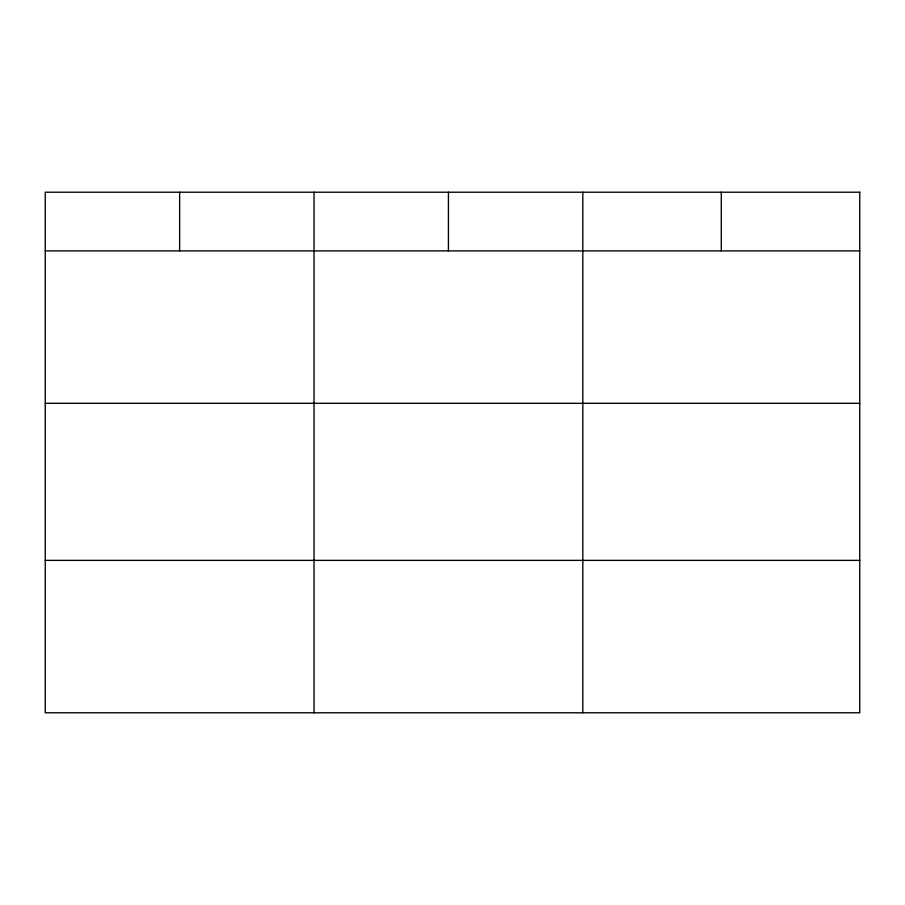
<?xml version="1.0" encoding="UTF-8"?>
<svg xmlns="http://www.w3.org/2000/svg" width="905" height="905" viewBox="0 0 905 905"><rect width="100%" height="100%" fill="white"/><g stroke="black" fill="none" stroke-linecap="round" stroke-linejoin="round"><path stroke-width="1.36" d="M45.25 250.889L859.75 250.889M45.25 403.313L859.75 403.313M45.25 560.365L859.75 560.365M721.285 192.211L721.285 250.889M582.82 192.211L582.82 712.789M448.428 192.211L448.428 250.889M314.035 192.211L314.035 712.789M179.643 192.211L179.643 250.889M859.75 192.211L45.25 192.211L45.25 712.789L859.75 712.789L859.75 192.211"/></g></svg>
